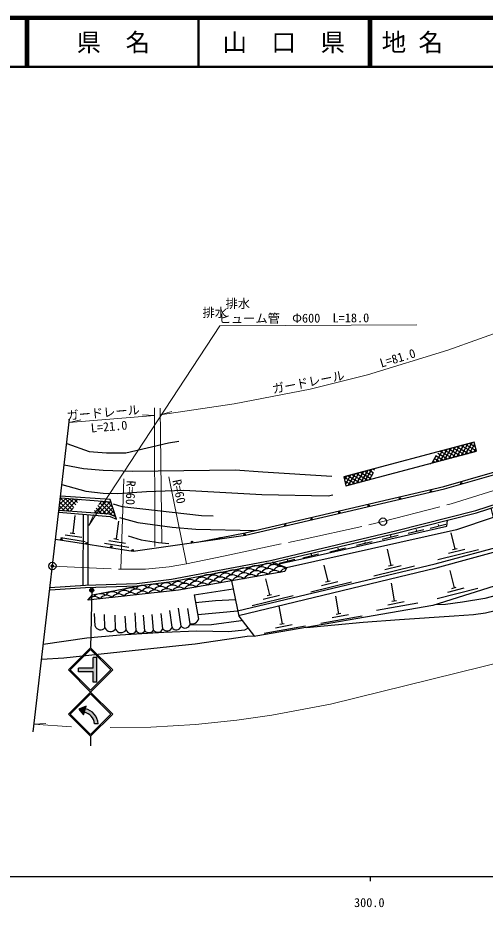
# Model space of a CAD drawing. Units: millimetres at full size, sheet at 1:1000; details may follow other scales. Extents: x 40000 to 680000, y 20000 to 380000.
# Drawn here: x 296118 to 391503, y 198715 to 380000 of the extents above; entities that cross this region are included whole.
import ezdxf
from ezdxf.enums import TextEntityAlignment as Align

# ---------------------------------------------------------------- set-up
doc = ezdxf.new("R2010")
doc.units = ezdxf.units.MM
doc.header["$LTSCALE"] = 1000
doc.header["$PDMODE"] = 32
doc.header["$PDSIZE"] = 500
doc.linetypes.add('CHAIN', pattern=[18.5, 12, -1.5, 3.5, -1.5])
for name, color, linetype, lineweight in [('M-BGD', 7, 'Continuous', 25), ('M-BMK', 2, 'CHAIN', 13), ('M-BMK-OTRS', 5, 'Continuous', 25), ('M-BMK-SRVR', 3, 'Continuous', 25), ('M-STR-HTXT', 7, 'Continuous', 13), ('M-STR-STRC', 7, 'Continuous', 25), ('M-TTL', 2, 'Continuous', 140), ('M-TTL-BAND', 7, 'Continuous', 25), ('M-TTL-LINE', 7, 'Continuous', 50)]:
    doc.layers.add(name, color=color, linetype=linetype, lineweight=lineweight)
doc.layers.add('M-OTRS', color=6, linetype='Continuous')
doc.layers.add('M-TTL-TXT', color=7, linetype='Continuous')
doc.styles.add('ＭＳ ゴシック', font='')
doc.styles.get('ＭＳ ゴシック').set_extended_font_data('MS Gothic')

msp = doc.modelspace()

# ---------------------------------------------------------------- hatches: boundary and pattern name
at = {"layer": 'M-STR-STRC'}
for points in [[(311547, 263530, 1), (310872, 263101, 0.41421), (311424, 262978, 0.41421)], [(308482, 247453), (311482, 247453), (311482, 249578), (312232, 249578), (312232, 244578), (311482, 244578), (311482, 246703), (308482, 246703)], [(310076, 239675), (308606, 239111), (309517, 237927)], [(310076, 239675), (308606, 239111), (309517, 237927)], [(309910, 239156), (310076, 239675), (308606, 239111), (309517, 237927), (309683, 238446)], [(309910, 239156), (309683, 238446, -0.33505), (311759, 236123), (312502, 236124, 0.33299)]]:
    msp.add_hatch(color=256, dxfattribs=at).paths.add_polyline_path(points)

# ---------------------------------------------------------------- linework, layer by layer
at = {"layer": 'M-BGD'}
for p, q in [((383655, 292009), (382304, 289670)), ((384508, 292237), (383156, 289896)), ((383190, 291885), (385541, 290528)), ((385361, 292464), (384008, 290121)), ((384045, 292113), (386398, 290755)), ((386214, 292692), (384860, 290347)), ((384900, 292341), (387255, 290982)), ((387067, 292919), (385712, 290573)), ((385755, 292569), (388112, 291209)), ((387920, 293147), (386564, 290799)), ((386610, 292798), (388969, 291436)), ((388773, 293375), (387416, 291024)), ((387465, 293026), (389697, 291737)), ((389328, 293086), (388268, 291250)), ((388320, 293254), (389463, 292594)), ((389560, 292238), (389120, 291476)), ((389175, 293482), (389229, 293450)), ((381486, 290754), (380600, 289219)), ((381095, 290208), (382114, 289620)), ((382802, 291782), (381452, 289444)), ((381461, 290718), (382971, 289847)), ((381827, 291229), (383828, 290074)), ((382335, 291657), (384684, 290301)), ((380363, 289187), (380400, 289166)), ((380729, 289698), (381257, 289393)), ((363181, 286549), (362787, 285866)), ((364034, 286776), (362991, 284969)), ((363525, 286640), (365835, 285307)), ((364887, 287004), (363560, 284704)), ((364380, 286868), (366691, 285534)), ((365741, 287231), (364412, 284930)), ((365235, 287096), (367548, 285761)), ((366594, 287459), (365264, 285155)), ((366090, 287324), (368177, 286119)), ((367447, 287686), (366116, 285381)), ((366945, 287552), (368416, 286703)), ((368300, 287914), (366968, 285607)), ((367800, 287780), (368656, 287286)), ((368647, 287265), (367820, 285832)), ((368655, 288008), (368895, 287870)), ((362670, 286412), (364978, 285080)), ((362851, 285586), (364121, 284853)), ((363040, 284755), (363264, 284626)), ((306729, 281980), (304534, 279785)), ((305907, 282042), (304651, 280786)), ((304711, 281303), (306593, 279422)), ((305085, 282104), (304768, 281787)), ((304804, 282095), (307193, 279706)), ((304808, 282125), (315134, 281348)), ((307551, 281918), (305162, 279529)), ((305727, 282056), (307570, 280213)), ((308373, 281857), (305984, 279468)), ((306683, 281984), (307947, 280719)), ((307639, 281912), (308325, 281226)), ((308594, 281840), (308702, 281732)), ((314128, 281424), (311740, 279036)), ((314950, 281362), (312562, 278974)), ((313305, 281486), (312635, 280815)), ((312845, 281125), (315428, 278541)), ((313373, 281481), (315876, 278977)), ((314329, 281409), (315474, 280264)), ((304526, 279721), (304682, 279565)), ((304619, 280512), (305637, 279494)), ((307444, 280044), (306806, 279406)), ((311774, 279544), (312326, 278992)), ((312131, 280071), (313281, 278920)), ((312488, 280598), (314237, 278849)), ((315298, 280826), (313384, 278913)), ((315508, 280153), (314206, 278851)), ((315719, 279480), (314968, 278729)), ((307758, 278563), (307325, 274940)), ((309487, 264318), (309538, 278808)), ((310451, 264363), (310502, 278724)), ((315930, 278807), (315596, 278473)), ((316660, 277389), (316228, 273766)), ((375778, 274938), (378984, 275731)), ((377437, 275674), (377511, 275367)), ((380241, 275998), (383446, 276791)), ((381900, 276734), (381974, 276427)), ((304891, 274091), (309876, 273251)), ((305805, 274643), (309196, 274105)), ((306841, 275020), (307780, 274864)), ((315744, 273846), (316683, 273691)), ((370500, 273737), (373706, 274531)), ((372159, 274473), (372233, 274166)), ((384515, 275003), (385303, 271726)), ((313794, 272917), (318779, 272077)), ((314708, 273469), (318099, 272931)), ((359787, 271179), (362993, 271973)), ((365253, 272485), (368459, 273278)), ((366912, 273221), (366986, 272914)), ((354293, 269922), (357499, 270716)), ((355952, 270658), (356026, 270351)), ((361446, 271915), (361520, 271608)), ((371481, 271671), (372268, 268394)), ((381800, 269590), (390111, 271625)), ((384025, 270852), (387352, 271700)), ((384827, 271608), (385751, 271837)), ((350934, 267884), (348116, 269016)), ((349433, 268872), (352638, 269666)), ((351091, 269608), (351165, 269301)), ((358601, 268410), (359388, 265133)), ((370990, 267520), (374317, 268368)), ((371792, 268276), (372716, 268505)), ((368765, 266258), (377076, 268293)), ((384261, 267357), (385154, 263810)), ((346683, 265629), (347471, 262352)), ((355885, 262997), (364197, 265033)), ((358110, 264259), (361438, 265107)), ((358912, 265015), (359836, 265244)), ((372312, 264756), (372946, 261154)), ((332122, 262399), (340080, 263615)), ((381674, 261636), (389963, 263761)), ((383886, 262922), (387203, 263806)), ((384679, 263687), (385601, 263926)), ((332122, 262399), (333010, 257455)), ((343968, 260217), (352279, 262252)), ((346192, 261478), (349520, 262326)), ((346994, 262234), (347919, 262463)), ((360935, 262136), (361570, 258533)), ((372464, 261065), (373400, 261237)), ((329443, 255973), (328912, 259686)), ((331305, 256484), (330791, 259589)), ((349414, 260088), (350048, 256486)), ((369319, 259238), (377739, 260757)), ((371617, 260360), (374990, 261001)), ((311896, 256009), (311805, 258602)), ((313900, 255669), (313843, 258399)), ((316056, 255380), (315978, 258227)), ((318207, 255267), (318048, 258045)), ((320270, 255049), (320068, 258720)), ((322069, 255041), (321806, 258216)), ((323806, 255182), (323555, 258409)), ((325728, 255488), (325361, 258614)), ((327591, 255762), (327131, 259161)), ((332849, 258351), (340975, 259120)), ((357942, 256617), (366362, 258137)), ((360240, 257740), (363613, 258381)), ((361087, 258445), (362024, 258617)), ((346420, 254570), (354841, 256090)), ((348719, 255692), (352092, 256334)), ((349566, 256398), (350502, 256569))]:
    msp.add_line(p, q, dxfattribs=at)
for points in [[(332741, 273151), (342501, 275045), (383075, 284491), (393006, 287317), (404800, 291335), (411117, 293803), (414260, 294794), (417032, 295528), (419718, 296107), (422449, 296535), (428740, 296801), (439606, 296747), (445703, 296460), (451129, 296116), (456873, 295660), (462492, 295238), (468064, 294853), (473626, 294303), (476594, 294271), (478237, 295472)], [(306108, 293227), (310712, 291568), (314241, 291301), (318159, 291346), (326862, 293361), (328968, 293716)], [(302673, 263896), (309906, 264344), (320443, 264725), (327466, 265576), (347657, 269403), (373211, 275438), (389611, 279577), (417769, 288666), (420363, 289416), (423618, 289916), (427043, 290296), (431642, 290497), (437157, 290385), (440372, 290246), (449841, 289455), (458548, 288654), (469152, 287678), (478542, 286864), (486491, 286135), (508068, 284085), (527182, 282268), (537249, 282213), (544961, 282692), (567797, 290841)], [(302703, 263415), (309930, 263862), (320481, 264244), (327540, 265100), (347757, 268931), (373325, 274969), (389744, 279114), (417910, 288205), (420467, 288944), (423681, 289438), (427080, 289815), (431648, 290014), (437142, 289903), (440342, 289765), (449798, 288975), (458504, 288173), (469109, 287197), (478499, 286384), (486446, 285655), (508022, 283605), (527158, 281786), (537262, 281730), (545059, 282215), (567977, 290394)], [(303825, 273733), (319647, 271318), (342596, 274531), (383205, 283985), (393162, 286818), (404969, 290840)], [(360214, 286505), (346113, 287415), (340491, 287778), (319547, 287533), (313570, 287704), (309514, 288061), (305593, 288833)], [(305128, 284857), (309995, 283523), (313517, 283138), (316533, 283063), (322389, 283470), (329973, 283727), (345934, 282857), (359474, 282551), (360406, 282735)], [(484827, 282868), (482846, 276069), (481835, 274800), (466167, 275223), (449932, 276216), (437150, 276683), (402148, 266958), (380807, 260238), (344675, 253930), (342904, 253887), (332336, 252340), (328986, 251997), (305499, 249459), (300955, 249224)], [(304472, 279255), (314954, 278331), (316232, 277840), (314986, 281820), (304850, 282483)], [(340975, 259120), (381275, 268692), (396425, 272785), (415365, 279127), (417920, 279847), (420622, 280502), (424410, 281293), (429998, 281940), (433836, 282206), (436572, 282193), (445066, 282016)], [(341162, 258181), (381476, 267870), (396666, 272051), (415570, 278460), (418097, 279173), (420776, 279822), (424521, 280604), (430062, 281246), (433859, 281509), (436563, 281496), (445052, 281319)], [(316098, 278268), (314774, 278809), (304509, 279578)], [(392672, 280059), (393151, 278126), (385629, 275608), (350934, 267884), (350599, 267139), (328919, 263323), (310441, 261290), (311346, 262393), (322390, 264475)], [(315560, 280921), (317343, 280422), (321658, 279890), (333619, 278521), (336010, 278478)], [(316858, 278145), (320649, 277149), (327654, 276196), (332464, 275798), (344512, 275513)], [(349106, 268619), (357235, 270370), (383651, 276400), (383804, 277614)], [(318614, 274398), (321274, 273623), (324821, 273070), (326969, 272870)], [(538777, 254387), (536738, 254652), (533333, 255381), (526489, 257151), (506585, 262295), (491204, 266840), (485618, 268205), (478896, 269657), (469040, 271167), (458986, 271895), (452264, 272204), (442408, 272295), (434136, 271528), (423394, 269567), (414667, 267695), (408738, 265987), (400721, 264095), (394289, 262353), (391395, 261619), (386869, 260862), (383366, 260389), (381219, 260368)], [(355043, 255740), (366565, 256790), (373995, 257359), (385180, 258098), (389091, 258346), (391569, 258686), (399736, 260716), (404389, 262235), (408680, 263303), (416338, 265210), (424718, 267296), (427590, 268014), (432283, 268881), (438856, 269580), (443758, 269672), (454822, 269099), (466832, 268572), (475357, 267580), (483386, 266031)], [(339759, 265231), (341196, 258013), (344451, 253924)], [(332409, 260797), (336446, 261249), (340516, 261428)], [(331242, 256275), (335675, 256313), (341700, 257150), (341812, 257239)], [(343138, 255573), (342409, 255201), (339180, 254835), (332634, 254983), (325914, 254704), (316995, 254183), (310200, 253550), (301311, 252268)]]:
    msp.add_lwpolyline(points, dxfattribs=at)
msp.add_lwpolyline([(363080, 284577), (389724, 291636), (389217, 293493), (362664, 286410)], close=True, dxfattribs=at)
for centre in [(386603, 285104), (380435, 283494), (374112, 282016), (361757, 279147), (367690, 280525), (356096, 277820), (350686, 276554), (304995, 273695), (337375, 273941), (342398, 274652), (310184, 272904), (315206, 272189), (331690, 273162), (319573, 271483)]:
    msp.add_circle(centre, 150, dxfattribs=at)
for centre, radius, start, end in [((344703, 266295), 2021, 62.09387, 137.87261), ((347123, 266868), 1910, 59.43851, 140.52798), ((348370, 266944), 1592, 48.73351, 151.23298), ((349489, 267746), 1592, 133.3409, 151.23298), ((350765, 267427), 1523, 139.47323, 152.07203), ((337469, 264430), 2507, 70.30917, 129.65732), ((338590, 265223), 1592, 48.73351, 151.23298), ((339875, 265083), 2313, 67.53134, 132.43514), ((341035, 265653), 1592, 48.73351, 151.23298), ((342287, 265702), 2154, 64.79216, 135.17433), ((342361, 265282), 1592, 48.73351, 151.23298), ((343480, 266084), 1592, 48.73351, 151.23298), ((343686, 264911), 1592, 48.73351, 151.23298), ((344806, 265712), 1592, 48.73351, 151.23298), ((345925, 266514), 1592, 48.73351, 151.23298), ((346131, 265341), 1592, 48.73351, 151.23298), ((347250, 266143), 1592, 48.73351, 151.23298), ((348576, 265772), 1592, 48.73351, 151.23298), ((349695, 266573), 1592, 48.73351, 151.23298), ((351021, 266202), 1592, 94.69813, 151.23298), ((326424, 263245), 1588, 45.01556, 147.54314), ((328837, 263596), 1503, 47.11016, 149.12814), ((330169, 263245), 1484, 46.75654, 153.28898), ((331256, 263932), 1592, 48.73351, 151.23298), ((332581, 263561), 1592, 48.73351, 151.23298), ((333700, 264362), 1592, 48.73351, 151.23298), ((333907, 263189), 1592, 48.73351, 151.23298), ((335072, 263731), 2747, 73.12313, 126.84336), ((335026, 263991), 1592, 48.73351, 151.23298), ((336145, 264793), 1592, 48.73351, 151.23298), ((336352, 263620), 1592, 48.73351, 151.23298), ((337471, 264421), 1592, 48.73351, 151.23298), ((338797, 264050), 1592, 48.73351, 151.23298), ((339916, 264852), 1592, 48.73351, 151.23298), ((341241, 264481), 1592, 48.73351, 151.23298), ((315409, 261435), 1588, 45.01556, 147.54314), ((317872, 261706), 1588, 45.01556, 147.54314), ((319120, 261683), 2142, 60.9457, 131.61299), ((320334, 261977), 1588, 45.01556, 147.54314), ((321500, 262703), 1588, 45.01556, 147.54314), ((321630, 261521), 1588, 45.01556, 147.54314), ((322796, 262248), 1588, 45.01556, 147.54314), ((323962, 262974), 1588, 45.01556, 147.54314), ((324092, 261792), 1588, 45.01556, 147.54314), ((325258, 262519), 1588, 45.01556, 147.54314), ((326554, 262063), 1588, 45.01556, 147.54314), ((327720, 262789), 1588, 45.01556, 147.54314), ((329017, 262334), 1588, 48.59082, 147.54314), ((331462, 262759), 1592, 48.73351, 151.23298), ((311781, 260438), 1588, 45.01556, 147.54314), ((312995, 260728), 1893, 55.42437, 137.13433), ((314243, 260709), 1588, 45.01556, 147.54314), ((316706, 260980), 1588, 45.01556, 147.54314), ((319168, 261250), 1588, 45.01556, 147.54314), ((331635, 257885), 1440, 256.72537, 342.59485), ((312998, 256425), 1177, 200.71714, 320.04945), ((315065, 256175), 1270, 203.47072, 321.24444), ((326595, 256061), 1040, 213.45676, 343.31653), ((328475, 256237), 1004, 208.23213, 344.72937), ((330248, 256686), 1075, 221.5316, 349.15075), ((317161, 255890), 1217, 204.77069, 329.21491), ((319284, 255592), 1125, 196.79589, 331.15193), ((321172, 255599), 1056, 211.35306, 328.12288), ((322882, 255795), 1109, 222.85948, 326.43621), ((324685, 255851), 1104, 217.2646, 340.81193)]:
    msp.add_arc(centre, radius, start, end, dxfattribs=at)
at = {"layer": 'M-BMK'}
msp.add_lwpolyline([(303184, 268261), (317135, 267605), (322174, 267611), (327026, 268098), (330541, 268719), (338129, 270299), (354582, 273756), (370640, 277298), (384574, 280948), (395461, 284316), (409726, 289295), (414864, 291203), (419458, 292582), (424795, 293449), (429931, 293794), (435833, 293587), (446351, 292455), (459279, 291365), (467414, 290616), (528529, 285318)], dxfattribs=at)
at = {"layer": 'M-BMK-OTRS'}
msp.add_line((299228, 234479), (306688, 298183), dxfattribs=at)
at = {"layer": 'M-BMK-SRVR'}
for centre in [(370640, 277298), (303184, 268261)]:
    msp.add_circle(centre, 750, dxfattribs=at)
at = {"layer": 'M-OTRS'}
msp.add_point((303184, 268261), dxfattribs=at)
at = {"layer": 'M-STR-HTXT'}
for p, q in [((323992, 300499), (324088, 272224)), ((325483, 273083), (325183, 300412)), ((325198, 299065), (327553, 299758)), ((306606, 297485), (323998, 298929)), ((306606, 297485), (309001, 298027)), ((323998, 298929), (321547, 299066)), ((326919, 286449), (330541, 268719)), ((317792, 286042), (317135, 267605)), ((310620, 276520), (311668, 278740)), ((299406, 236003), (301855, 236178)), ((307054, 235479), (299406, 236003))]:
    msp.add_line(p, q, dxfattribs=at)
for points in [[(377539, 317438), (337316, 317218), (310620, 276520)], [(325198, 299065), (340293, 301299), (355764, 304333), (367471, 307256), (383891, 312225), (396827, 316863)], [(576885, 268209), (574261, 265951), (571088, 263802), (564604, 259889), (558207, 256762), (552989, 254817), (547543, 253062), (540350, 251685), (530600, 250578), (524349, 250508), (444674, 257410), (439405, 257553), (434424, 257331), (428698, 256621), (421987, 255375), (359964, 240073), (347946, 237826), (340795, 236856), (332370, 235946), (323260, 235401), (314995, 235361)]]:
    msp.add_lwpolyline(points, dxfattribs=at)
at = {"layer": 'M-STR-STRC'}
for p, q in [((311209, 263315), (310982, 251579)), ((306482, 247079), (310982, 251579)), ((306836, 247079), (310982, 251225)), ((315483, 247078), (310982, 251579)), ((315129, 247078), (310982, 251225)), ((312232, 249578), (311482, 249578)), ((311482, 247453), (311482, 249578)), ((312232, 244578), (312232, 249578)), ((306482, 247079), (310982, 242578)), ((306836, 247079), (310982, 242932)), ((308482, 246703), (308482, 247453)), ((311482, 247453), (308482, 247453)), ((311482, 246703), (308482, 246703)), ((310982, 242932), (315129, 247078)), ((310983, 242578), (315483, 247078)), ((311482, 244578), (311482, 246703)), ((312232, 244578), (311482, 244578)), ((306482, 238078), (310982, 242578)), ((306836, 238078), (310982, 242224)), ((315483, 238078), (310982, 242578)), ((315129, 238078), (310982, 242224)), ((310076, 239675), (308606, 239111)), ((309517, 237927), (310076, 239675)), ((306482, 238078), (310982, 233577)), ((306836, 238078), (310982, 233931)), ((308606, 239111), (309517, 237927)), ((310982, 233931), (315129, 238078)), ((310983, 233578), (315483, 238078)), ((312502, 236124), (311759, 236123)), ((310982, 233577), (310982, 231577))]:
    msp.add_line(p, q, dxfattribs=at)
msp.add_circle((311209, 263315), 400, dxfattribs=at)
for radius, start, end in [(2586, 4.73997, 78.83443), (3327, 3.70323, 77.37188)]:
    msp.add_arc((309182, 235910), radius, start, end, dxfattribs=at)
at = {"layer": 'M-TTL'}
msp.add_line((680000, 380000), (40000, 380000), dxfattribs=at)
at = {"layer": 'M-TTL-BAND'}
for p, q in [((40000, 205000), (579000, 205000)), ((368000, 205000), (368000, 204000))]:
    msp.add_line(p, q, dxfattribs=at)
at = {"layer": 'M-TTL-LINE'}
for p, q in [((297750, 380000), (297750, 370000)), ((298250, 380000), (298250, 370000)), ((333000, 380000), (333000, 370000)), ((367750, 380000), (367750, 370000)), ((368250, 380000), (368250, 370000)), ((40000, 370000), (680000, 370000))]:
    msp.add_line(p, q, dxfattribs=at)

# ---------------------------------------------------------------- texts
at = {"layer": 'M-STR-HTXT', "style": 'ＭＳ ゴシック'}
for s, rotation, p in [('排水', 0.314, (338524, 320279)), ('排水', 0.314, (333830, 318458)), ('ヒューム管\u3000Φ600\u3000L=18.0', 0.314, (337113, 317217)), ('L=81.0', 16.835, (370465, 308162)), ('ガードレール', 11.096, (348320, 302873)), ('ガードレール', 4.746, (306175, 297449)), ('L=21.0', 4.746, (311134, 294925)), ('R=60', 267.959, (317781, 285729)), ('R=60', 281.546, (327095, 285589))]:
    msp.add_text(s, height=1833, rotation=rotation, dxfattribs=at).set_placement(p, align=Align.BOTTOM_LEFT)
at = {"layer": 'M-TTL-BAND', "style": 'ＭＳ ゴシック'}
msp.add_text('300.0', height=1833, dxfattribs=at).set_placement((367844, 198195), align=Align.BOTTOM_CENTER)
at = {"layer": 'M-TTL-TXT', "style": 'ＭＳ ゴシック'}
for s, p in [('県\u3000名', (315625, 375000)), ('山\u3000口\u3000県', (350375, 375000))]:
    msp.add_text(s, height=3666, dxfattribs=at).set_placement(p, align=Align.MIDDLE_CENTER)
msp.add_text('地 名', height=3666, dxfattribs=at).set_placement((370380, 375000), align=Align.MIDDLE_LEFT)

doc.saveas('drawing.dxf')
